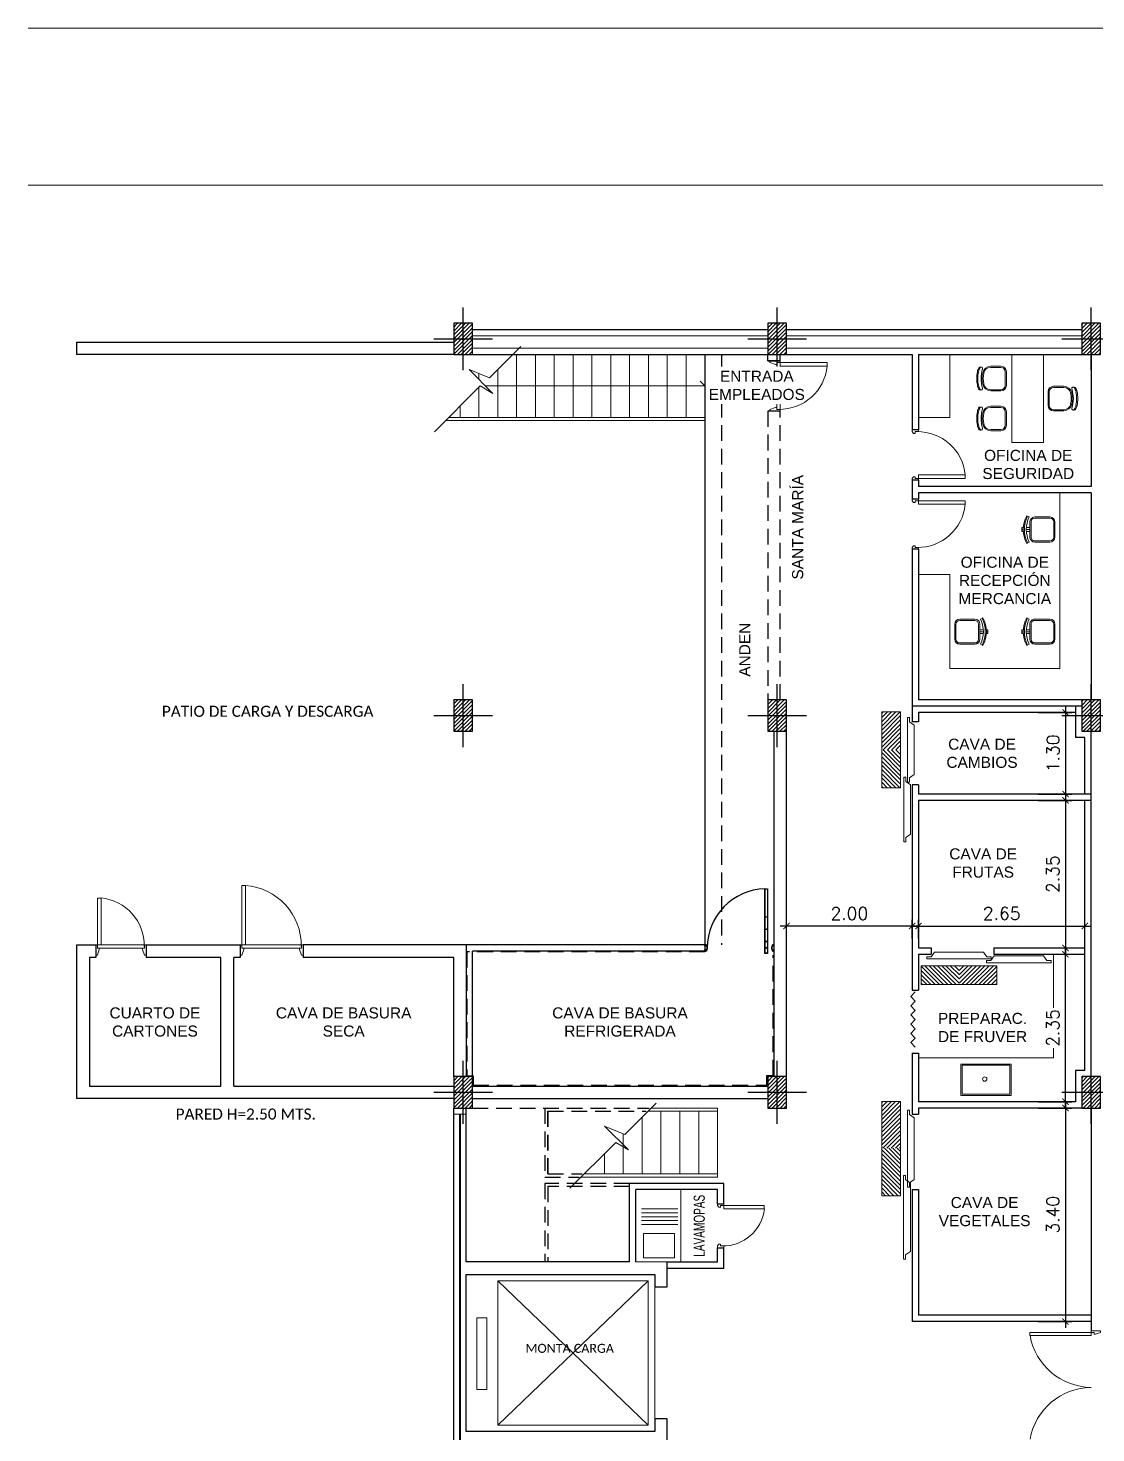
# Model space of a CAD drawing. Header units: millimetres. Extents: x 1653.8 to 1709.6, y 1641.2 to 1683.3.
# Drawn here: x 1653.84 to 1670.85, y 1660.95 to 1683.33 of the extents above; entities that cross this region are included whole.
import ezdxf
from ezdxf.enums import TextEntityAlignment as Align

# ---------------------------------------------------------------- set-up
doc = ezdxf.new("R2010")
doc.units = ezdxf.units.MM
doc.linetypes.add('ACAD_ISO02W100', pattern=[15, 12, -3])
doc.linetypes.add('DASHED2', pattern=[0.375, 0.25, -0.125])
for name, color, linetype in [('01 Aluminio', 62, 'Continuous'), ('01 Panel', 2, 'Continuous'), ('03 Detalles', 182, 'Continuous'), ('04 Proyección', 213, 'ACAD_ISO02W100')]:
    doc.layers.add(name, color=color, linetype=linetype)
for name, color, linetype, lineweight in [('ACHURADO', 251, 'Continuous', 13), ('AR_COTAS', 2, 'Continuous', 9), ('AR_INST. MECANICAS', 1, 'Continuous', 5), ('AR_MOBILIARIO', 1, 'Continuous', 0), ('AR_PAREDES', 4, 'Continuous', 25), ('AR_PIEZAS SANITARIAS', 1, 'Continuous', 0), ('AR_PUERTAS', 2, 'Continuous', 13), ('AR_SIMBOLOS', 1, 'Continuous', 5), ('AR_TEXTOS', 2, 'Continuous', 0), ('AR_VENTANAS', 3, 'Continuous', 13), ('TEXTO', 1, 'Continuous', 20)]:
    doc.layers.add(name, color=color, linetype=linetype, lineweight=lineweight)
doc.styles.add('ARIAL', font='arial.ttf')
doc.styles.add('ROMANS', font='romans.shx')
doc.dimstyles.new('ESC100', dxfattribs={"dimtxt": 0.2, "dimasz": 0.1, "dimexe": 0.1, "dimexo": 0.15, "dimgap": 0.1, "dimtad": 1, "dimzin": 1, "dimdsep": 46, "dimtxsty": 'ROMANS', "dimblk": 'ARCHTICK', "dimcen": 2.5, "dimdle": 0.1, "dimadec": 0, "dimazin": 0, "dimtfac": 1, "dimtmove": 2, "dimatfit": 3, "dimfxl": 1, "dimarcsym": 0})

# ---------------------------------------------------------------- blocks, each defined once
blk = doc.blocks.new('JKNGLDKFB')
h = blk.add_hatch()
h.set_pattern_fill('ANSI31', color=8, scale=0.35, angle=-180)
h.set_pattern_definition([(225, (-128.949426, 159.928103), (0.030935922, -0.030935922), [])])
h.paths.add_polyline_path([(0.15, -0.25), (0.15, 0.25), (-0.15, 0.25), (-0.15, -0.25)])
at = {"color": 2}
for p, q in [((0, -0.5), (0, 0.5)), ((-0.469, 0), (0.469, 0))]:
    blk.add_line(p, q, dxfattribs=at)
at = {"color": 6}
blk.add_lwpolyline([(-0.15, -0.25), (0.15, -0.25), (0.15, 0.25), (-0.15, 0.25)], close=True, dxfattribs=at)
blk = doc.blocks.new('A$C40FC413F')
at = {"layer": 'AR_PUERTAS'}
for p, q in [((-751, 411, 13), (-810, 352, 13)), ((-684, 411, 13), (-810, 285, 13)), ((-616, 411, 13), (-810, 217, 13)), ((-549, 411, 13), (-810, 150, 13)), ((-810, 411, 13), (-810, 111, 13)), ((-810, 411, 13), (690, 411, 13)), ((-482, 411, 13), (-782, 111, 13)), ((-414, 411, 13), (-714, 111, 13)), ((-347, 411, 13), (-647, 111, 13)), ((-280, 411, 13), (-580, 111, 13)), ((-212, 411, 13), (-512, 111, 13)), ((-145, 411, 13), (-445, 111, 13)), ((-78, 411, 13), (-378, 111, 13)), ((-54, 367, 13), (-310, 111, 13)), ((-54, 300, 13), (-243, 111, 13)), ((-54, 233, 13), (-176, 111, 13)), ((-54, 395, 13), (230, 111, 13)), ((-54, 328, 13), (163, 111, 13)), ((-54, 261, 13), (96, 111, 13)), ((-2, 411, 13), (298, 111, 13)), ((65, 411, 13), (365, 111, 13)), ((132, 411, 13), (432, 111, 13)), ((200, 411, 13), (500, 111, 13)), ((267, 411, 13), (567, 111, 13)), ((334, 411, 13), (634, 111, 13)), ((402, 411, 13), (690, 123, 13)), ((469, 411, 13), (690, 191, 13)), ((536, 411, 13), (690, 258, 13)), ((604, 411, 13), (690, 325, 13)), ((671, 411, 13), (690, 393, 13)), ((690, 411, 13), (690, 111, 13)), ((690, 111, 13), (-810, 111, 13)), ((-54, 165, 13), (-108, 111, 13)), ((-54, 193, 13), (28, 111, 13)), ((-54, 126, 13), (-39, 111, 13))]:
    blk.add_line(p, q, dxfattribs=at)
blk = doc.blocks.new('_ArchTick')
at = {"color": 0, "linetype": 'ByBlock', "const_width": 0.15}
blk.add_lwpolyline([(-0.5, -0.5), (0.5, 0.5)], dxfattribs=at)
blk = doc.blocks.new('*D24')
at = {"layer": 'AR_COTAS', "color": 0, "lineweight": -2, "transparency": 16777216}
for p, q in [((1667.922, 1669.024), (1670.772, 1669.024)), ((1668.022, 1668.825), (1668.022, 1669.124)), ((1670.672, 1668.825), (1670.672, 1669.124))]:
    blk.add_line(p, q, dxfattribs=at)
at = {"layer": 'Defpoints', "color": 0, "transparency": 16777216}
for p in [(1670.672, 1669.024), (1668.022, 1668.675), (1670.672, 1668.675)]:
    blk.add_point(p, dxfattribs=at)
at = {"layer": 'AR_COTAS', "color": 0, "lineweight": -2, "transparency": 16777216, "xscale": 0.1, "yscale": 0.1, "zscale": 0.1, "rotation": 180}
blk.add_blockref('_ArchTick', (1668.022, 1669.024), dxfattribs=at)
at = {"layer": 'AR_COTAS', "color": 0, "lineweight": -2, "transparency": 16777216, "xscale": 0.1, "yscale": 0.1, "zscale": 0.1}
blk.add_blockref('_ArchTick', (1670.672, 1669.024), dxfattribs=at)
at = {"layer": 'AR_COTAS', "color": 0, "transparency": 16777216, "insert": (1669.347, 1669.224), "char_height": 0.2, "attachment_point": 5, "style": 'ROMANS'}
blk.add_mtext('2.65', dxfattribs=at)
blk = doc.blocks.new('*D25')
at = {"layer": 'AR_COTAS', "color": 0, "lineweight": -2, "transparency": 16777216}
for p, q in [((1668.022, 1669.024), (1665.822, 1669.024)), ((1665.922, 1668.825), (1665.922, 1669.124)), ((1667.922, 1668.825), (1667.922, 1669.124))]:
    blk.add_line(p, q, dxfattribs=at)
at = {"layer": 'Defpoints', "color": 0, "transparency": 16777216}
for p in [(1665.922, 1669.024), (1665.922, 1668.675), (1667.922, 1668.675)]:
    blk.add_point(p, dxfattribs=at)
at = {"layer": 'AR_COTAS', "color": 0, "lineweight": -2, "transparency": 16777216, "xscale": 0.1, "yscale": 0.1, "zscale": 0.1, "rotation": 180}
blk.add_blockref('_ArchTick', (1665.922, 1669.024), dxfattribs=at)
at = {"layer": 'AR_COTAS', "color": 0, "lineweight": -2, "transparency": 16777216, "xscale": 0.1, "yscale": 0.1, "zscale": 0.1}
blk.add_blockref('_ArchTick', (1667.922, 1669.024), dxfattribs=at)
at = {"layer": 'AR_COTAS', "color": 0, "transparency": 16777216, "insert": (1666.922, 1669.224), "char_height": 0.2, "attachment_point": 5, "style": 'ROMANS'}
blk.add_mtext('2.00', dxfattribs=at)
blk = doc.blocks.new('*D26')
at = {"layer": 'AR_COTAS', "color": 0, "lineweight": -2, "transparency": 16777216}
for p, q in [((1669.927, 1666.125), (1670.463, 1666.125)), ((1670.363, 1666.225), (1670.363, 1662.625)), ((1669.927, 1662.725), (1670.463, 1662.725))]:
    blk.add_line(p, q, dxfattribs=at)
at = {"layer": 'Defpoints', "color": 0, "transparency": 16777216}
for p in [(1669.777, 1666.125), (1669.777, 1662.725), (1670.363, 1662.725)]:
    blk.add_point(p, dxfattribs=at)
at = {"layer": 'AR_COTAS', "color": 0, "lineweight": -2, "transparency": 16777216, "xscale": 0.1, "yscale": 0.1, "zscale": 0.1}
for p, rotation in [((1670.363, 1666.125), 90), ((1670.363, 1662.725), 270)]:
    blk.add_blockref('_ArchTick', p, dxfattribs=dict(at, rotation=rotation))
at = {"layer": 'AR_COTAS', "color": 0, "transparency": 16777216, "insert": (1670.163, 1664.425), "char_height": 0.2, "attachment_point": 5, "rotation": 90, "style": 'ROMANS'}
blk.add_mtext('3.40', dxfattribs=at)
blk = doc.blocks.new('*D27')
at = {"layer": 'AR_COTAS', "color": 0, "lineweight": -2, "transparency": 16777216}
for p, q in [((1669.927, 1668.575), (1670.463, 1668.575)), ((1670.363, 1666.125), (1670.363, 1668.675)), ((1669.927, 1666.225), (1670.463, 1666.225))]:
    blk.add_line(p, q, dxfattribs=at)
at = {"layer": 'Defpoints', "color": 0, "transparency": 16777216}
for p in [(1669.777, 1668.575), (1670.363, 1668.575), (1669.777, 1666.225)]:
    blk.add_point(p, dxfattribs=at)
at = {"layer": 'AR_COTAS', "color": 0, "lineweight": -2, "transparency": 16777216, "xscale": 0.1, "yscale": 0.1, "zscale": 0.1}
for p, rotation in [((1670.363, 1668.575), 90), ((1670.363, 1666.225), 270)]:
    blk.add_blockref('_ArchTick', p, dxfattribs=dict(at, rotation=rotation))
at = {"layer": 'AR_COTAS', "color": 0, "transparency": 16777216, "insert": (1670.163, 1667.4), "char_height": 0.2, "attachment_point": 5, "rotation": 90, "style": 'ROMANS', "bg_fill": 3, "box_fill_scale": 1.1, "bg_fill_color": 256, "bg_fill_true_color": 13158600, "bg_fill_transparency": 0}
blk.add_mtext('2.35', dxfattribs=at)
blk = doc.blocks.new('*D28')
at = {"layer": 'AR_COTAS', "color": 0, "lineweight": -2, "transparency": 16777216}
for p, q in [((1669.927, 1671.025), (1670.463, 1671.025)), ((1670.363, 1671.125), (1670.363, 1668.575)), ((1669.927, 1668.675), (1670.463, 1668.675))]:
    blk.add_line(p, q, dxfattribs=at)
at = {"layer": 'Defpoints', "color": 0, "transparency": 16777216}
for p in [(1669.777, 1671.025), (1669.777, 1668.675), (1670.363, 1668.675)]:
    blk.add_point(p, dxfattribs=at)
at = {"layer": 'AR_COTAS', "color": 0, "lineweight": -2, "transparency": 16777216, "xscale": 0.1, "yscale": 0.1, "zscale": 0.1}
for p, rotation in [((1670.363, 1671.025), 90), ((1670.363, 1668.675), 270)]:
    blk.add_blockref('_ArchTick', p, dxfattribs=dict(at, rotation=rotation))
at = {"layer": 'AR_COTAS', "color": 0, "transparency": 16777216, "insert": (1670.163, 1669.85), "char_height": 0.2, "attachment_point": 5, "rotation": 90, "style": 'ROMANS'}
blk.add_mtext('2.35', dxfattribs=at)
blk = doc.blocks.new('*D29')
at = {"layer": 'AR_COTAS', "color": 0, "lineweight": -2, "transparency": 16777216}
for p, q in [((1669.929, 1672.425), (1670.465, 1672.425)), ((1670.365, 1672.525), (1670.365, 1671.025)), ((1669.929, 1671.125), (1670.465, 1671.125))]:
    blk.add_line(p, q, dxfattribs=at)
at = {"layer": 'Defpoints', "color": 0, "transparency": 16777216}
for p in [(1669.779, 1672.425), (1669.779, 1671.125), (1670.365, 1671.125)]:
    blk.add_point(p, dxfattribs=at)
at = {"layer": 'AR_COTAS', "color": 0, "lineweight": -2, "transparency": 16777216, "xscale": 0.1, "yscale": 0.1, "zscale": 0.1}
for p, rotation in [((1670.365, 1672.425), 90), ((1670.365, 1671.125), 270)]:
    blk.add_blockref('_ArchTick', p, dxfattribs=dict(at, rotation=rotation))
at = {"layer": 'AR_COTAS', "color": 0, "transparency": 16777216, "insert": (1670.165, 1671.775), "char_height": 0.2, "attachment_point": 5, "rotation": 90, "style": 'ROMANS'}
blk.add_mtext('1.30', dxfattribs=at)
blk = doc.blocks.new('esd')
at = {"layer": 'AR_MOBILIARIO'}
for p, q in [((0.12, 0), (-0.12, 0)), ((-0.2, -0.08), (-0.2, -0.32)), ((-0.18, -0.08), (-0.18, -0.32)), ((0.12, -0.02), (-0.12, -0.02)), ((0.18, -0.32), (0.18, -0.08)), ((0.2, -0.32), (0.2, -0.08)), ((-0.2, -0.41), (-0.22, -0.45)), ((-0.12, -0.38), (0.12, -0.38)), ((-0.12, -0.4), (0.12, -0.4)), ((-0.03, -0.4), (-0.03, -0.457)), ((0, -0.4), (0, -0.457)), ((0.03, -0.457), (0.03, -0.4)), ((0.2, -0.41), (0.22, -0.45)), ((-0.03, -0.506), (-0.03, -0.53)), ((-0.03, -0.53), (0.03, -0.53)), ((0, -0.506), (0, -0.53)), ((0.03, -0.53), (0.03, -0.506))]:
    blk.add_line(p, q, dxfattribs=at)
for centre, radius, start, end in [((-0.12, -0.08), 0.08, 90, 180), ((0.12, -0.08), 0.08, 0, 90), ((-0.12, -0.08), 0.06, 90, 180), ((0.12, -0.08), 0.06, 0, 90), ((0, -0.014), 0.473, 243.1763, 296.8237), ((-0.12, -0.32), 0.08, 180, 270), ((0, -0.014), 0.443, 243.1763, 296.8237), ((-0.12, -0.32), 0.06, 180, 270), ((0.12, -0.32), 0.08, 270, 0), ((0.12, -0.32), 0.06, 270, 0), ((0, -0.057), 0.45, 240.7324, 299.2676)]:
    blk.add_arc(centre, radius, start, end, dxfattribs=at)
blk = doc.blocks.new('ws')
at = {"layer": 'AR_MOBILIARIO'}
for p, q in [((0.475, 0.659), (0.475, 0.677)), ((0.555, 0.659), (0.555, 0.677)), ((0.29, 0.501), (0.29, 0.313)), ((0.31, 0.501), (0.31, 0.313)), ((0.72, 0.501), (0.72, 0.313)), ((0.74, 0.501), (0.74, 0.313)), ((0.64, 0.233), (0.39, 0.233)), ((0.64, 0.213), (0.39, 0.213))]:
    blk.add_line(p, q, dxfattribs=at)
for centre, radius, start, end in [((0.44, 0.501), 0.15, 101.4672, 180), ((0.382, 0.684), 0.0791, 157.815, 186.9974), ((0.329, 0.673), 0.0255, 130.4627, 290.5895), ((0.44, 0.501), 0.25, 101.4672, 121.6486), ((0.44, 0.501), 0.13, 101.4672, 180), ((0.44, 0.501), 0.23, 101.4672, 123.6686), ((0.515, 0.131), 0.547, 71.1315, 108.8685), ((0.515, 0.131), 0.627, 78.5328, 101.4672), ((0.515, 0.131), 0.607, 78.5328, 101.4672), ((0.515, 0.131), 0.527, 78.5328, 101.4672), ((0.515, 0.131), 0.507, 78.5328, 101.4672), ((0.59, 0.501), 0.13, 360, 78.5328), ((0.59, 0.501), 0.15, 360, 78.5328), ((0.59, 0.501), 0.23, 56.3314, 78.5328), ((0.59, 0.501), 0.25, 58.3514, 78.5328), ((0.7, 0.673), 0.0255, 249.4105, 49.5373), ((0.647, 0.684), 0.0791, 353.0026, 22.185), ((0.39, 0.313), 0.1, 180, 270), ((0.39, 0.313), 0.08, 180, 270), ((0.64, 0.313), 0.1, 270, 360), ((0.64, 0.313), 0.08, 270, 360)]:
    blk.add_arc(centre, radius, start, end, dxfattribs=at)

msp = doc.modelspace()

# ---------------------------------------------------------------- hatches: boundary and pattern name
at = {"layer": 'AR_PUERTAS'}
h = msp.add_hatch(dxfattribs=at)
h.set_pattern_fill('LINE', color=256, scale=0.015, angle=-225, style=0)
h.set_pattern_definition([(45, (1416.02294, 1215.70835), (0.0336759605, -0.0336759605), [])])
h.paths.add_polyline_path([(1667.437, 1672.434), (1667.737, 1672.434), (1667.738, 1671.83), (1667.438, 1671.83)])
h = msp.add_hatch(dxfattribs=at)
h.set_pattern_fill('LINE', color=256, scale=0.015, angle=-225, style=0)
h.set_pattern_definition([(315, (1416.02294, 2176.51008), (0.0336759605, 0.0336759605), [])])
h.paths.add_polyline_path([(1667.437, 1671.83), (1667.737, 1671.83), (1667.737, 1671.226), (1667.437, 1671.226)])
h = msp.add_hatch(dxfattribs=at)
h.set_pattern_fill('LINE', color=256, scale=0.015, angle=-135, style=0)
h.set_pattern_definition([(135, (2124.78936, 1416.6761), (0.0336759605, 0.0336759605), [])])
h.paths.add_polyline_path([(1668.064, 1668.09), (1668.064, 1668.39), (1668.668, 1668.391), (1668.668, 1668.091)])
h = msp.add_hatch(dxfattribs=at)
h.set_pattern_fill('LINE', color=256, scale=0.015, angle=-135, style=0)
h.set_pattern_definition([(45, (1163.987626, 1416.6761), (-0.0336759605, 0.0336759605), [])])
h.paths.add_polyline_path([(1668.668, 1668.091), (1668.668, 1668.391), (1669.271, 1668.39), (1669.271, 1668.09)])

# ---------------------------------------------------------------- linework, layer by layer
at = {"color": 8}
msp.add_line((1664.622, 1678.125), (1664.622, 1668.725), dxfattribs=at)
at = {"color": 8, "linetype": 'DASHED2'}
for p, q in [((1664.888, 1678.125), (1664.888, 1668.725)), ((1663.422, 1664.925), (1662.072, 1664.925)), ((1662.072, 1664.925), (1662.072, 1663.675)), ((1663.422, 1664.875), (1662.122, 1664.875)), ((1662.122, 1664.875), (1662.122, 1663.675))]:
    msp.add_line(p, q, dxfattribs=at)
for points in [[(1665.622, 1677.225), (1665.622, 1672.625)], [(1665.822, 1672.625), (1665.822, 1677.225), (1665.622, 1677.225)], [(1664.622, 1668.625), (1664.622, 1668.615), (1660.832, 1668.615), (1660.832, 1666.638), (1660.933, 1666.638), (1660.933, 1666.488), (1665.606, 1666.488), (1665.606, 1666.642), (1665.706, 1666.642), (1665.706, 1668.56)], [(1660.922, 1666.125), (1663.734, 1666.125)], [(1662.072, 1666.125), (1662.072, 1665.025), (1662.617, 1665.025)], [(1662.122, 1666.075), (1663.684, 1666.075)], [(1662.122, 1665.075), (1662.667, 1665.075)]]:
    msp.add_lwpolyline(points, dxfattribs=at)
msp.add_lwpolyline([(1662.122, 1665.075), (1662.122, 1666.075)], close=True, dxfattribs=at)
at = {"layer": '01 Aluminio'}
msp.add_lwpolyline([(1665.618, 1669.615), (1665.618, 1668.587), (1665.578, 1668.587), (1665.578, 1669.615)], close=True, dxfattribs=at)
for points in [[(1664.622, 1668.71), (1664.622, 1668.725), (1664.624, 1668.725), (1664.624, 1668.71), (1664.632, 1668.71), (1664.632, 1668.725), (1664.648, 1668.725), (1664.648, 1668.7), (1664.658, 1668.7), (1664.658, 1668.65), (1664.648, 1668.65), (1664.648, 1668.625), (1664.632, 1668.625), (1664.632, 1668.64), (1664.624, 1668.64), (1664.624, 1668.625), (1664.622, 1668.625), (1664.622, 1668.643), (1664.634, 1668.643), (1664.634, 1668.628), (1664.646, 1668.628), (1664.646, 1668.653), (1664.656, 1668.653), (1664.656, 1668.698), (1664.646, 1668.698), (1664.646, 1668.723), (1664.634, 1668.723), (1664.634, 1668.708), (1664.622, 1668.708), (1664.622, 1668.71), (1664.622, 1668.71)], [(1665.722, 1668.71), (1665.722, 1668.725), (1665.72, 1668.725), (1665.72, 1668.71), (1665.712, 1668.71), (1665.712, 1668.725), (1665.696, 1668.725), (1665.696, 1668.7), (1665.686, 1668.7), (1665.686, 1668.65), (1665.696, 1668.65), (1665.696, 1668.625), (1665.712, 1668.625), (1665.712, 1668.64), (1665.72, 1668.64), (1665.72, 1668.625), (1665.722, 1668.625), (1665.722, 1668.643), (1665.71, 1668.643), (1665.71, 1668.628), (1665.698, 1668.628), (1665.698, 1668.653), (1665.688, 1668.653), (1665.688, 1668.698), (1665.698, 1668.698), (1665.698, 1668.723), (1665.71, 1668.723), (1665.71, 1668.708), (1665.722, 1668.708), (1665.722, 1668.71), (1665.722, 1668.71)]]:
    msp.add_lwpolyline(points, dxfattribs=at)
at = {"layer": '01 Panel'}
for p, q in [((1667.922, 1672.525), (1667.922, 1672.275)), ((1670.522, 1672.425), (1668.022, 1672.425)), ((1668.022, 1672.425), (1668.022, 1672.275)), ((1670.522, 1672.525), (1670.522, 1672.025)), ((1668.022, 1672.275), (1667.922, 1672.275)), ((1670.672, 1672.025), (1670.522, 1672.025)), ((1670.672, 1671.125), (1670.672, 1672.025)), ((1668.022, 1671.275), (1667.922, 1671.275)), ((1667.922, 1671.275), (1667.922, 1668)), ((1668.022, 1671.275), (1668.022, 1671.125)), ((1670.772, 1671.125), (1668.022, 1671.125)), ((1670.772, 1671.025), (1668.022, 1671.025)), ((1668.022, 1671.025), (1668.022, 1668.675)), ((1670.672, 1666.725), (1670.672, 1671.025)), ((1664.622, 1668.725), (1660.822, 1668.725)), ((1660.922, 1666.625), (1660.922, 1668.625)), ((1664.622, 1668.625), (1660.922, 1668.625)), ((1664.622, 1668.725), (1664.622, 1668.625)), ((1668.022, 1668.675), (1668.222, 1668.675)), ((1668.022, 1668.575), (1668.222, 1668.575)), ((1668.022, 1668.575), (1668.022, 1668)), ((1668.222, 1668.675), (1668.222, 1668.575)), ((1669.222, 1668.675), (1669.222, 1668.575)), ((1669.222, 1668.675), (1670.672, 1668.675)), ((1669.222, 1668.575), (1670.672, 1668.575)), ((1667.922, 1668), (1668.022, 1668)), ((1667.922, 1667), (1667.922, 1666.025)), ((1667.922, 1667), (1668.022, 1667)), ((1668.022, 1667), (1668.022, 1666.225)), ((1670.522, 1666.725), (1670.522, 1666.225)), ((1670.672, 1666.725), (1670.522, 1666.725)), ((1670.522, 1666.225), (1668.022, 1666.225)), ((1670.622, 1666.125), (1668.022, 1666.125)), ((1668.022, 1666.125), (1668.022, 1666.025)), ((1667.922, 1666.025), (1668.022, 1666.025)), ((1667.922, 1664.825), (1668.022, 1664.825)), ((1667.922, 1664.825), (1667.922, 1662.725)), ((1668.022, 1664.825), (1668.022, 1662.825)), ((1670.772, 1662.725), (1667.922, 1662.725)), ((1670.772, 1662.825), (1668.022, 1662.825))]:
    msp.add_line(p, q, dxfattribs=at)
at = {"layer": '03 Detalles'}
for points in [[(1665.58, 1668.589), (1665.58, 1669.614), (1665.617, 1669.614), (1665.617, 1668.589)], [(1665.617, 1669.177), (1665.617, 1669.166), (1665.581, 1669.166), (1665.581, 1669.157), (1665.58, 1669.157), (1665.58, 1669.168), (1665.615, 1669.168), (1665.615, 1669.177)], [(1665.617, 1668.982), (1665.617, 1668.971), (1665.581, 1668.971), (1665.581, 1668.962), (1665.58, 1668.962), (1665.58, 1668.972), (1665.615, 1668.972), (1665.615, 1668.982)], [(1665.617, 1668.786), (1665.617, 1668.776), (1665.581, 1668.776), (1665.581, 1668.766), (1665.58, 1668.766), (1665.58, 1668.777), (1665.615, 1668.777), (1665.615, 1668.786)]]:
    msp.add_lwpolyline(points, close=True, dxfattribs=at)
for radius in [0.005, 0.004]:
    msp.add_circle((1665.598, 1668.675), radius, dxfattribs=at)
msp.add_arc((1665.598, 1668.675), 0.005, 189.2046, 152.0521, dxfattribs=at)
at = {"layer": '04 Proyección', "ltscale": 0.2}
msp.add_arc((1665.599, 1668.675), 0.941, 91.2828, 179.9496, dxfattribs=at)
at = {"layer": 'ACHURADO'}
for points in [[(1653.844, 1683.325), (1709.614, 1683.325)], [(1653.844, 1680.825), (1709.614, 1680.825)], [(1661.622, 1678.125), (1661.622, 1677.125)], [(1661.922, 1678.125), (1661.922, 1677.125)], [(1662.222, 1678.125), (1662.222, 1677.125)], [(1662.522, 1678.125), (1662.522, 1677.125)], [(1662.822, 1678.125), (1662.822, 1677.125)], [(1663.122, 1678.125), (1663.122, 1677.125)], [(1663.422, 1678.125), (1663.422, 1677.125)], [(1663.722, 1678.125), (1663.722, 1677.125)], [(1664.022, 1678.125), (1664.022, 1677.125)], [(1664.322, 1678.125), (1664.322, 1677.125)], [(1664.622, 1678.075), (1664.622, 1677.075)], [(1661.022, 1677.823), (1661.022, 1677.731)], [(1661.322, 1677.886), (1661.322, 1677.125)], [(1661.022, 1677.604), (1661.022, 1677.125)], [(1660.722, 1677.304), (1660.722, 1677.125)], [(1663.922, 1666.075), (1663.922, 1665.075)], [(1664.222, 1666.075), (1664.222, 1665.075)], [(1664.522, 1666.075), (1664.522, 1665.075)], [(1664.822, 1666.075), (1664.822, 1665.075)], [(1663.622, 1665.979), (1663.622, 1665.075)], [(1663.322, 1665.715), (1663.322, 1665.075)], [(1663.022, 1665.396), (1663.022, 1665.075)], [(1662.722, 1665.096), (1662.722, 1665.075)]]:
    msp.add_lwpolyline(points, dxfattribs=at)
at = {"layer": 'AR_INST. MECANICAS'}
for points in [[(1661.322, 1663.375), (1663.72, 1663.375), (1663.72, 1661.075), (1661.322, 1661.075)], [(1660.991, 1662.783), (1661.15, 1662.783), (1661.15, 1661.643), (1660.991, 1661.643)]]:
    msp.add_lwpolyline(points, close=True, dxfattribs=at)
msp.add_lwpolyline([(1663.822, 1663.275), (1663.822, 1661.175)], dxfattribs=at)
at = {"layer": 'AR_MOBILIARIO'}
for p, q in [((1670.272, 1675.925), (1670.272, 1673.125)), ((1668.022, 1674.625), (1668.522, 1674.625)), ((1668.522, 1674.625), (1668.522, 1673.125)), ((1670.272, 1673.125), (1668.522, 1673.125)), ((1670.172, 1666.925), (1670.172, 1668.575)), ((1670.172, 1666.925), (1668.022, 1666.925)), ((1664.192, 1664.517), (1663.61, 1664.517)), ((1664.192, 1664.455), (1663.61, 1664.455)), ((1664.192, 1664.393), (1663.61, 1664.393)), ((1664.192, 1664.331), (1663.61, 1664.331)), ((1664.192, 1664.269), (1663.61, 1664.269))]:
    msp.add_line(p, q, dxfattribs=at)
for points in [[(1668.022, 1677.125), (1668.522, 1677.125), (1668.522, 1678.125), (1668.022, 1678.125)], [(1669.511, 1676.725), (1670.011, 1676.725), (1670.011, 1678.125), (1669.511, 1678.125)], [(1668.717, 1666.345), (1669.477, 1666.345), (1669.477, 1666.805), (1668.717, 1666.805)], [(1663.522, 1664.825), (1664.239, 1664.825), (1664.239, 1663.675), (1663.522, 1663.675)], [(1663.643, 1663.738), (1664.139, 1663.738), (1664.139, 1664.129), (1663.643, 1664.129)]]:
    msp.add_lwpolyline(points, close=True, dxfattribs=at)
msp.add_lwpolyline([(1668.697, 1666.325), (1669.497, 1666.325), (1669.497, 1666.825), (1668.697, 1666.825), (1668.697, 1666.325)], dxfattribs=at)
msp.add_circle((1669.077, 1666.586), 0.0337, dxfattribs=at)
at = {"layer": 'AR_PAREDES'}
for p, q in [((1665.622, 1678.025), (1665.622, 1678.125)), ((1665.822, 1678.025), (1665.822, 1678.125)), ((1667.922, 1678.125), (1667.922, 1676.925)), ((1668.022, 1678.125), (1668.022, 1676.925)), ((1670.772, 1678.125), (1670.772, 1676.025)), ((1665.822, 1678.025), (1665.622, 1678.025)), ((1668.022, 1676.925), (1667.922, 1676.925)), ((1668.022, 1676.125), (1667.922, 1676.125)), ((1667.922, 1676.125), (1667.922, 1675.825)), ((1668.022, 1676.125), (1668.022, 1676.025)), ((1670.772, 1676.025), (1668.022, 1676.025)), ((1670.772, 1675.925), (1668.022, 1675.925)), ((1668.022, 1675.925), (1668.022, 1675.825)), ((1670.772, 1675.925), (1670.772, 1672.625)), ((1668.022, 1675.825), (1667.922, 1675.825)), ((1668.022, 1675.025), (1667.922, 1675.025)), ((1667.922, 1675.025), (1667.922, 1672.525)), ((1668.022, 1675.025), (1668.022, 1672.625)), ((1670.622, 1672.625), (1668.022, 1672.625)), ((1670.622, 1672.525), (1667.922, 1672.525)), ((1670.772, 1666.625), (1670.772, 1672.125)), ((1654.622, 1666.275), (1654.622, 1668.725)), ((1654.622, 1668.725), (1654.922, 1668.725)), ((1654.822, 1668.525), (1654.822, 1666.475)), ((1654.922, 1668.525), (1654.822, 1668.525)), ((1654.922, 1668.725), (1654.922, 1668.525)), ((1655.722, 1668.725), (1655.722, 1668.525)), ((1655.722, 1668.725), (1657.222, 1668.725)), ((1656.912, 1668.525), (1655.722, 1668.525)), ((1656.912, 1666.475), (1656.912, 1668.525)), ((1657.122, 1666.475), (1657.122, 1668.525)), ((1657.222, 1668.525), (1657.122, 1668.525)), ((1657.222, 1668.725), (1657.222, 1668.525)), ((1660.822, 1668.725), (1658.222, 1668.725)), ((1658.222, 1668.725), (1658.222, 1668.525)), ((1660.622, 1668.525), (1658.222, 1668.525)), ((1660.622, 1666.625), (1660.622, 1668.525)), ((1660.822, 1668.725), (1660.822, 1666.625)), ((1660.622, 1666.275), (1654.622, 1666.275)), ((1654.822, 1666.475), (1656.912, 1666.475)), ((1657.122, 1666.475), (1660.622, 1666.475)), ((1660.822, 1663.675), (1660.822, 1666.125)), ((1670.772, 1666.125), (1670.772, 1662.575)), ((1663.422, 1663.675), (1663.422, 1664.925)), ((1664.922, 1664.925), (1663.422, 1664.925)), ((1664.922, 1664.6), (1664.922, 1664.925)), ((1663.522, 1663.675), (1663.522, 1664.825)), ((1664.822, 1664.825), (1663.522, 1664.825)), ((1664.822, 1664.6), (1664.822, 1664.825)), ((1664.822, 1664.6), (1664.922, 1664.6)), ((1664.822, 1663.675), (1664.822, 1663.9)), ((1664.822, 1663.9), (1664.922, 1663.9)), ((1664.922, 1663.575), (1664.922, 1663.9)), ((1663.422, 1663.675), (1660.822, 1663.675)), ((1664.022, 1663.675), (1664.822, 1663.675)), ((1664.022, 1663.275), (1664.022, 1663.675)), ((1660.822, 1660.975), (1660.822, 1663.475)), ((1660.822, 1663.475), (1663.822, 1663.475)), ((1663.822, 1663.475), (1663.822, 1663.275)), ((1664.022, 1663.575), (1664.922, 1663.575)), ((1663.822, 1663.275), (1664.022, 1663.275)), ((1664.022, 1661.175), (1663.822, 1661.175)), ((1663.822, 1661.175), (1663.822, 1660.975)), ((1664.022, 1660.775), (1664.022, 1661.175)), ((1663.822, 1660.975), (1660.822, 1660.975))]:
    msp.add_line(p, q, dxfattribs=at)
for points in [[(1660.922, 1678.525), (1665.622, 1678.525)], [(1665.922, 1678.525), (1670.622, 1678.525)], [(1660.622, 1678.125), (1654.622, 1678.125), (1654.622, 1678.325), (1660.622, 1678.325)], [(1660.922, 1678.125), (1665.622, 1678.125)], [(1665.922, 1678.125), (1667.922, 1678.125)], [(1668.022, 1678.125), (1670.622, 1678.125)], [(1665.622, 1678.025), (1665.822, 1678.025)], [(1665.722, 1666.625), (1665.722, 1672.125)], [(1665.922, 1666.625), (1665.922, 1672.125)], [(1660.922, 1666.475), (1665.622, 1666.475)], [(1660.922, 1666.275), (1665.622, 1666.275)], [(1660.622, 1660.625), (1660.622, 1666.125)]]:
    msp.add_lwpolyline(points, dxfattribs=at)
at = {"layer": 'AR_PUERTAS'}
for points in [[(1665.657, 1678.025), (1665.822, 1678.025), (1665.822, 1677.998), (1665.767, 1677.998), (1665.767, 1677.97), (1665.745, 1677.97), (1665.657, 1677.998)], [(1665.822, 1677.998), (1665.822, 1677.253), (1665.767, 1677.253), (1665.767, 1677.998)], [(1665.822, 1677.998), (1666.567, 1677.998), (1666.567, 1677.943), (1665.822, 1677.943)], [(1665.657, 1677.225), (1665.822, 1677.225), (1665.822, 1677.253), (1665.767, 1677.253), (1665.767, 1677.28), (1665.745, 1677.28), (1665.657, 1677.253)], [(1667.922, 1676.925), (1668.022, 1676.925), (1668.022, 1676.898), (1667.967, 1676.898), (1667.967, 1676.87), (1667.945, 1676.87), (1667.922, 1676.898)], [(1667.922, 1676.125), (1668.022, 1676.125), (1668.022, 1676.153), (1667.967, 1676.153), (1667.967, 1676.18), (1667.945, 1676.18), (1667.922, 1676.153)], [(1668.767, 1676.208), (1668.767, 1676.153), (1668.022, 1676.153), (1668.022, 1676.208)], [(1667.922, 1675.825), (1668.022, 1675.825), (1668.022, 1675.798), (1667.967, 1675.798), (1667.967, 1675.77), (1667.945, 1675.77), (1667.922, 1675.798)], [(1668.767, 1675.743), (1668.767, 1675.798), (1668.022, 1675.798), (1668.022, 1675.743)], [(1667.922, 1675.025), (1668.022, 1675.025), (1668.022, 1675.053), (1667.967, 1675.053), (1667.967, 1675.08), (1667.945, 1675.08), (1667.922, 1675.053)], [(1667.737, 1672.434), (1667.737, 1671.226), (1667.437, 1671.226), (1667.437, 1672.434)], [(1657.25, 1668.725), (1657.25, 1669.67), (1657.305, 1669.67), (1657.305, 1668.725)], [(1654.95, 1668.725), (1654.95, 1669.47), (1655.005, 1669.47), (1655.005, 1668.725)], [(1654.922, 1668.56), (1654.922, 1668.725), (1654.95, 1668.725), (1654.95, 1668.67), (1654.977, 1668.67), (1654.977, 1668.648), (1654.95, 1668.56)], [(1654.95, 1668.725), (1655.695, 1668.725), (1655.695, 1668.67), (1654.95, 1668.67)], [(1655.722, 1668.56), (1655.722, 1668.725), (1655.695, 1668.725), (1655.695, 1668.67), (1655.667, 1668.67), (1655.667, 1668.648), (1655.695, 1668.56)], [(1657.222, 1668.56), (1657.222, 1668.725), (1657.25, 1668.725), (1657.25, 1668.67), (1657.277, 1668.67), (1657.277, 1668.648), (1657.25, 1668.56)], [(1657.25, 1668.725), (1658.195, 1668.725), (1658.195, 1668.67), (1657.25, 1668.67)], [(1658.222, 1668.56), (1658.222, 1668.725), (1658.195, 1668.725), (1658.195, 1668.67), (1658.167, 1668.67), (1658.167, 1668.648), (1658.195, 1668.56)], [(1668.064, 1668.39), (1669.271, 1668.39), (1669.271, 1668.09), (1668.064, 1668.09)], [(1664.822, 1664.6), (1664.922, 1664.6), (1664.922, 1664.573), (1664.867, 1664.573), (1664.867, 1664.545), (1664.845, 1664.545), (1664.822, 1664.573)], [(1664.922, 1664.518), (1664.922, 1664.573), (1665.567, 1664.573), (1665.567, 1664.518)], [(1664.822, 1663.9), (1664.922, 1663.9), (1664.922, 1663.928), (1664.867, 1663.928), (1664.867, 1663.955), (1664.845, 1663.955), (1664.822, 1663.928)], [(1670.772, 1662.55), (1669.797, 1662.55), (1669.797, 1662.5), (1670.772, 1662.5)], [(1670.922, 1662.575), (1670.772, 1662.575), (1670.772, 1662.55), (1670.822, 1662.55), (1670.822, 1662.525), (1670.842, 1662.525), (1670.922, 1662.55)]]:
    msp.add_lwpolyline(points, close=True, dxfattribs=at)
for points in [[(1667.922, 1676.153), (1667.922, 1676.125)], [(1667.922, 1675.798), (1667.922, 1675.825)], [(1654.95, 1668.56), (1654.922, 1668.56)], [(1657.25, 1668.56), (1657.222, 1668.56)]]:
    msp.add_lwpolyline(points, dxfattribs=at)
at = {"layer": 'AR_PUERTAS', "linetype": 'Continuous', "elevation": -0.013}
for points in [[(1667.848, 1672.344), (1667.881, 1672.344), (1667.881, 1672.275), (1667.956, 1672.222), (1667.956, 1671.438), (1667.881, 1671.385), (1667.881, 1671.316), (1667.848, 1671.316)], [(1668.154, 1668.502), (1668.154, 1668.534), (1668.222, 1668.534), (1668.276, 1668.609), (1669.059, 1668.609), (1669.113, 1668.534), (1669.182, 1668.534), (1669.182, 1668.502)]]:
    msp.add_lwpolyline(points, close=True, dxfattribs=at)
at = {"layer": 'AR_PUERTAS', "ltscale": 10}
for points in [[(1667.819, 1671.392), (1667.787, 1671.392, 0.414214), (1667.787, 1671.391), (1667.787, 1670.364), (1667.819, 1670.364), (1667.819, 1670.432), (1667.894, 1670.486), (1667.894, 1671.269, 0.242213), (1667.894, 1671.27), (1667.819, 1671.323, -0.242213), (1667.819, 1671.324), (1667.819, 1671.392)], [(1669.106, 1668.472), (1669.106, 1668.44, 0.414214), (1669.106, 1668.44), (1670.134, 1668.44), (1670.134, 1668.472), (1670.066, 1668.472), (1670.012, 1668.547), (1669.228, 1668.547, 0.242213), (1669.228, 1668.547), (1669.175, 1668.472, -0.242213), (1669.174, 1668.472), (1669.106, 1668.472)], [(1667.818, 1665.051), (1667.787, 1665.051, 0.414214), (1667.786, 1665.05), (1667.786, 1663.716), (1667.818, 1663.716), (1667.818, 1663.784), (1667.894, 1663.838), (1667.894, 1664.928, 0.242213), (1667.894, 1664.929), (1667.819, 1664.982, -0.242213), (1667.818, 1664.983), (1667.818, 1665.051)]]:
    msp.add_lwpolyline(points, format="xyb", dxfattribs=at)
at = {"layer": 'AR_PUERTAS', "linetype": 'Continuous'}
msp.add_lwpolyline([(1667.972, 1667.973), (1667.899, 1667.9), (1667.972, 1667.827), (1667.899, 1667.753), (1667.972, 1667.68), (1667.899, 1667.607), (1667.972, 1667.533), (1667.899, 1667.46), (1667.972, 1667.387), (1667.899, 1667.313), (1667.972, 1667.24), (1667.899, 1667.167), (1667.972, 1667.094)], dxfattribs=at)
at = {"layer": 'AR_PUERTAS', "linetype": 'Continuous', "elevation": -0.013}
for points in [[(1667.848, 1665.492), (1667.848, 1666.092), (1667.88, 1666.092), (1667.88, 1666.023), (1667.956, 1665.97), (1667.956, 1665.492)], [(1667.848, 1665.492), (1667.848, 1664.866), (1667.88, 1664.866), (1667.88, 1664.935), (1667.956, 1664.988), (1667.956, 1665.492)]]:
    msp.add_lwpolyline(points, dxfattribs=at)
at = {"layer": 'AR_PUERTAS'}
for centre, radius, start, end in [((1668.009, 1676.136), 0.762, 5.4236, 91.0337), ((1668.009, 1675.815), 0.762, 268.9663, 354.5764), ((1657.233, 1668.712), 0.961, 359.1805, 85.7469), ((1654.933, 1668.712), 0.762, 358.9663, 84.5764), ((1664.909, 1664.591), 0.663, 268.8112, 353.7113), ((1670.785, 1662.679), 1.003, 190.2411, 269.2863), ((1670.785, 1660.672), 1.003, 90.7137, 169.7589)]:
    msp.add_arc(centre, radius, start, end, dxfattribs=at)
at = {"layer": 'AR_SIMBOLOS'}
for points in [[(1661.689, 1678.253), (1661.191, 1677.755), (1660.866, 1677.887), (1661.246, 1677.507), (1661.044, 1677.625), (1660.314, 1676.896)], [(1661.127, 1677.625), (1664.622, 1677.625), (1664.544, 1677.704)], [(1663.846, 1666.203), (1663.348, 1665.705), (1663.024, 1665.837), (1663.403, 1665.457), (1663.201, 1665.575), (1662.472, 1664.846)], [(1661.322, 1663.375), (1663.72, 1661.075)], [(1661.322, 1661.075), (1663.72, 1663.375)]]:
    msp.add_lwpolyline(points, dxfattribs=at)
at = {"layer": 'AR_VENTANAS'}
for points in [[(1660.622, 1666.025), (1660.822, 1666.025)], [(1660.712, 1666.025), (1660.712, 1660.725)], [(1660.732, 1666.025), (1660.732, 1660.725)]]:
    msp.add_lwpolyline(points, dxfattribs=at)
at = {"layer": 'TEXTO'}
for points in [[(1660.922, 1678.425), (1665.622, 1678.425)], [(1665.922, 1678.425), (1670.622, 1678.425)], [(1660.922, 1678.225), (1665.622, 1678.225)], [(1665.922, 1678.225), (1670.622, 1678.225)], [(1660.494, 1677.075), (1664.622, 1677.075), (1664.622, 1677.125), (1660.544, 1677.125)], [(1663.719, 1666.075), (1664.822, 1666.075), (1664.822, 1666.125), (1663.769, 1666.125)], [(1662.651, 1665.025), (1664.822, 1665.025), (1664.822, 1665.075), (1662.701, 1665.075)]]:
    msp.add_lwpolyline(points, dxfattribs=at)

# ---------------------------------------------------------------- block references
for p in [(1660.772, 1678.375), (1665.772, 1678.375), (1670.772, 1678.375), (1660.772, 1672.375), (1665.772, 1672.375), (1670.772, 1672.375), (1660.772, 1666.375), (1665.772, 1666.375), (1670.772, 1666.375)]:
    msp.add_blockref('JKNGLDKFB', p)
at = {"layer": 'AR_MOBILIARIO', "yscale": 0.8666666666665606, "zscale": 0.8666666666665606}
for p, xscale, rotation in [((1669.606, 1678.19), -0.8666666666665606, 89.99999997331862), ((1669.901, 1677.871), 0.8666666666665606, 270.0000000266813), ((1669.606, 1676.661), 0.8666666666665606, 90.00000002668139)]:
    msp.add_blockref('ws', p, dxfattribs=dict(at, xscale=xscale, rotation=rotation))
at = {"layer": 'AR_MOBILIARIO'}
for p, rotation in [((1670.196, 1675.339), 270), ((1668.599, 1673.712), 90.00000000000001)]:
    msp.add_blockref('esd', p, dxfattribs=dict(at, rotation=rotation))
at = {"layer": 'AR_MOBILIARIO', "xscale": -1, "rotation": 270}
msp.add_blockref('esd', (1670.196, 1673.712), dxfattribs=at)
at = {"layer": 'AR_PIEZAS SANITARIAS', "xscale": 0.001, "yscale": 0.001, "zscale": 0.001, "rotation": 90}
msp.add_blockref('A$C40FC413F', (1667.848, 1665.539, -0.025), dxfattribs=at)

# ---------------------------------------------------------------- texts
at = {"layer": 'AR_TEXTOS', "style": 'ARIAL'}
for s, height, rotation, p in [('OFICINA DE', 0.176, 360, (1669.77, 1676.52)), ('SANTA MARÍA', 0.17598, 90, (1666.098, 1675.375)), ('SEGURIDAD', 0.176, 360, (1669.77, 1676.231)), ('OFICINA DE', 0.176, 360, (1669.397, 1674.818)), ('RECEPCIÓN', 0.176, 360, (1669.397, 1674.529)), ('MERCANCIA', 0.176, 360, (1669.397, 1674.239)), ('ANDEN', 0.176, 90, (1665.255, 1673.425)), ('CAVA DE', 0.176, 360, (1669.034, 1671.92)), ('CAMBIOS', 0.176, 360, (1669.034, 1671.631)), ('CAVA DE', 0.176, 360, (1669.052, 1670.173)), ('FRUTAS', 0.176, 360, (1669.052, 1669.883)), ('CUARTO DE', 0.176, 360, (1655.864, 1667.64)), ('CAVA DE BASURA', 0.17598, 360, (1658.869, 1667.64)), ('CAVA DE BASURA', 0.17598, 360, (1663.269, 1667.64)), ('PREPARAC.', 0.176, 360, (1669.042, 1667.553)), ('CARTONES', 0.176, 360, (1655.864, 1667.351)), ('SECA', 0.176, 360, (1658.869, 1667.351)), ('REFRIGERADA', 0.17598, 360, (1663.269, 1667.351)), ('DE FRUVER', 0.176, 360, (1669.042, 1667.263)), ('CAVA DE', 0.176, 360, (1669.075, 1664.62)), ('VEGETALES', 0.176, 360, (1669.075, 1664.331))]:
    msp.add_text(s, height=height, rotation=rotation, dxfattribs=at).set_placement(p, align=Align.MIDDLE_CENTER)
at = {"layer": 'AR_TEXTOS', "style": 'ARIAL', "width": 0.65}
msp.add_text('LAVAMOPAS', height=0.176, rotation=90, dxfattribs=at).set_placement((1664.531, 1664.25), align=Align.MIDDLE_CENTER)
at = {"layer": 'AR_TEXTOS', "attachment_point": 1, "style": 'ARIAL'}
for s, width, heights, insert, char_height in [('{\\fCalibri|b0|i0|c0|p34;PATIO DE CARGA Y DESCARGA}', 4.80141, [0.18], (1655.975, 1672.532), 0.17598), ('{\\fCalibri|b0|i0|c0|p34;PARED H=2.50 MTS.}', 4.80141, [0.18], (1656.193, 1666.117), 0.17598), ('{\\fCalibri|b0|i0|c0|p34;MONTA CARGA}', 2.48118, [0], (1661.764, 1662.369), 0.14298)]:
    msp.add_mtext_dynamic_manual_height_columns(s, width=width, gutter_width=1, heights=heights, dxfattribs=dict(at, insert=insert, char_height=char_height))

# ---------------------------------------------------------------- dimensions: what is measured, and where the dimension line sits
at = {"layer": 'AR_COTAS'}
for p1, p2, picture, middle in [((1669.779, 1672.425), (1669.779, 1671.125), '*D29', (1670.165, 1671.775)), ((1669.777, 1666.125), (1669.777, 1662.725), '*D26', (1670.163, 1664.425))]:
    dim = msp.add_aligned_dim(p1=p1, p2=p2, distance=0.586, dimstyle='ESC100', override={"dimfxl": 0.2}, dxfattribs=at)
    dim.commit()
    dim.dimension.update_dxf_attribs({"geometry": picture, "text_midpoint": middle})
dim = msp.add_linear_dim(base=(1665.922, 1669.024), p1=(1667.922, 1668.675), p2=(1665.922, 1668.675), angle=180, dimstyle='ESC100', override={"dimfxl": 0.2}, dxfattribs=at)
dim.commit()
dim.dimension.update_dxf_attribs({"geometry": '*D25', "text_midpoint": (1666.922, 1669.224)})
dim = msp.add_linear_dim(base=(1670.672, 1669.024), p1=(1668.022, 1668.675), p2=(1670.672, 1668.675), dimstyle='ESC100', override={"dimfxl": 0.2}, dxfattribs=at)
dim.commit()
dim.dimension.update_dxf_attribs({"geometry": '*D24', "text_midpoint": (1669.347, 1669.224)})

# ---------------------------------------------------------------- next in the draw order: dimensions: what is measured, and where the dimension line sits
dim = msp.add_aligned_dim(p1=(1669.777, 1666.225), p2=(1669.777, 1668.575), distance=-0.586, dimstyle='ESC100', override={"dimfxl": 0.2, "dimtfill": 1}, dxfattribs=at)
dim.commit()
dim.dimension.update_dxf_attribs({"geometry": '*D27', "text_midpoint": (1670.163, 1667.4)})

# ---------------------------------------------------------------- next in the draw order: wipeouts: each hides what was drawn before it
msp.add_wipeout([(1664.818, 1677.631), (1666.097, 1677.631), (1666.097, 1677.931), (1664.818, 1677.931)]).dxf.layer = 'AR_TEXTOS'

# ---------------------------------------------------------------- next in the draw order: texts
at = {"layer": 'AR_TEXTOS', "style": 'ARIAL'}
msp.add_text('ENTRADA', height=0.176, rotation=360, dxfattribs=at).set_placement((1665.448, 1677.781), align=Align.MIDDLE_CENTER)

# ---------------------------------------------------------------- next in the draw order: dimensions: what is measured, and where the dimension line sits
at = {"layer": 'AR_COTAS'}
dim = msp.add_aligned_dim(p1=(1669.777, 1671.025), p2=(1669.777, 1668.675), distance=0.586, dimstyle='ESC100', override={"dimfxl": 0.2}, dxfattribs=at)
dim.commit()
dim.dimension.update_dxf_attribs({"geometry": '*D28', "text_midpoint": (1670.163, 1669.85)})

# ---------------------------------------------------------------- next in the draw order: wipeouts: each hides what was drawn before it
msp.add_wipeout([(1664.64, 1677.339), (1666.261, 1677.339), (1666.261, 1677.644), (1664.64, 1677.644)]).dxf.layer = 'AR_TEXTOS'

# ---------------------------------------------------------------- next in the draw order: linework, layer by layer
at = {"layer": 'AR_PUERTAS'}
msp.add_arc((1665.809, 1678.015), 0.762, 268.9663, 354.5764, dxfattribs=at)

# ---------------------------------------------------------------- next in the draw order: texts
at = {"layer": 'AR_TEXTOS', "style": 'ARIAL'}
msp.add_text('EMPLEADOS', height=0.176, rotation=360, dxfattribs=at).set_placement((1665.448, 1677.491), align=Align.MIDDLE_CENTER)

doc.saveas('drawing.dxf')
